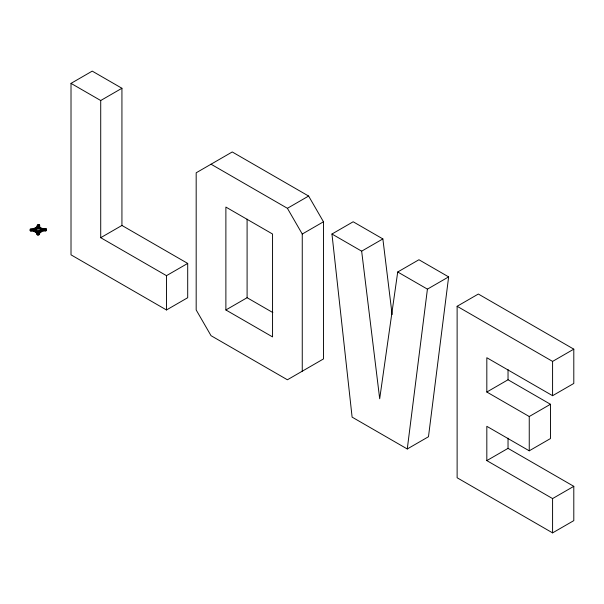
<?xml version="1.0" encoding="UTF-8"?>
<svg xmlns="http://www.w3.org/2000/svg" width="604" height="604" viewBox="0 0 604 604"><rect width="100%" height="100%" fill="white"/><g stroke="black" fill="none" stroke-linecap="round" stroke-linejoin="round"><path stroke-width="0.91" d="M331.958 234.02L352.109 417.13L407.27 448.976L427.421 289.135L448.636 276.889L418.934 259.743L397.719 271.989L379.69 398.761L361.653 251.166L331.958 234.02L353.166 221.774L382.868 238.92L392.117 314.586M448.636 276.889L428.478 436.73L407.27 448.976M37.825 226.908C38.92 228.191 39.894 224.884 38.301 225.058C37.169 225.662 38.18 226.236 38.95 226.213M38.996 225.337C39.351 226.523 37.138 226.44 37.893 225.269M37.637 233.001C39.411 231.8 38.294 235.077 37.637 233.001C36.678 234.073 39.721 234.193 38.769 232.985M34.73 230.207L37.04 231.332L34.73 230.207A1.049 0.604 0 0 0 32.941 230.139M37.003 227.799C35.621 226.002 32.963 231.241 37.003 227.799L37.003 228.773L35.266 229.777M37.003 228.773L36.474 227.489M41.593 230.449C40.415 228.614 37.456 233.922 41.593 230.449L41.472 231.121M38.324 232.2L37.961 232.185M45.745 230.464L43.926 230.486M46.508 229.022L45.776 229.958A6.146 3.549 0 0 0 39.343 233.673L38.641 234.073L37.048 233.665A5.889 3.397 0 0 0 30.895 230.116L30.2 229.203L30.91 228.788A6.176 3.564 0 0 0 37.357 225.066L38.075 224.65L39.66 225.058A5.013 2.892 0 0 0 40.951 227.859A5.013 2.892 0 0 0 45.813 228.606L46.516 229.014L46.516 230.509L45.776 230.939A6.146 3.549 0 0 0 39.343 234.646L37.758 235.054L37.048 234.646A5.889 3.397 0 0 0 30.895 231.098L30.2 230.69L30.2 229.203M46.508 230.003L46.516 230.509M30.208 230.69L30.2 230.177M37.758 234.073L37.758 235.054M71.015 83.375L92.231 71.121L121.933 88.267L121.933 225.451L187.701 263.419L187.701 297.712L166.485 309.965L71.015 254.843L71.015 83.375L100.717 100.521L121.933 88.267M37.365 226.296A6.176 3.564 0 0 0 37.357 226.047L38.075 225.632M41.012 231.762L39.524 232.449M100.717 100.521L100.717 237.697L121.933 225.451M100.717 237.697L166.485 275.666L187.701 263.419M211.03 164.205L287.406 208.304L308.621 196.051L323.472 221.789L323.472 358.942L287.406 379.78L211.03 335.681L196.179 309.95L196.179 172.797L232.246 151.959L308.621 196.051M302.257 371.196L302.257 234.035L323.472 221.789M225.881 309.965L272.555 336.911L272.555 234.02L225.881 207.074L225.881 309.965L247.096 297.712L272.849 312.578M361.653 251.166L382.868 238.92M457.122 306.288L478.338 294.035L573.8 349.157L573.8 383.449L552.584 395.696L486.824 357.727L486.824 392.026L529.247 416.518L550.463 404.272L550.463 438.564L529.247 450.811L486.824 426.318L486.824 460.61L552.584 498.579L573.8 486.333L573.8 520.625L552.584 532.879L457.122 477.764L457.122 306.288L552.584 361.403L573.8 349.157M486.824 392.026L508.032 379.773L550.463 404.272M486.824 460.61L508.032 448.364L573.8 486.333M39.524 228.448C37.433 225.473 44.666 231.204 39.856 227.489M44.356 229.029C42.62 230.426 48.403 228.939 44.356 229.029L44.356 230.003M36.55 232.449L35.311 231.762M397.719 271.989L427.421 289.135M36.421 231.793L35.266 231.121L35.266 230.139M287.406 208.304L302.257 234.035M552.584 361.403L552.584 395.696M552.584 498.579L552.584 532.879M529.247 416.518L529.247 450.811M508.032 369.58L508.032 379.773M508.032 438.172L508.032 448.364M247.096 219.146L247.096 297.712M166.485 275.666L166.485 309.965M45.776 229.958L45.776 230.939M45.315 228.992L45.315 229.973M41.064 230.139L41.064 231.121M39.66 225.058L39.66 226.039A5.013 2.892 0 0 0 39.486 226.787M39.343 233.673L39.343 234.646M38.958 224.65L38.958 225.632M38.641 234.073L38.641 235.054M37.357 225.066L37.357 226.047M37.048 233.665L37.048 234.646M30.895 230.116L30.895 231.098M37.199 227.028A6.176 3.564 0 0 1 36.95 227.497M36.119 228.357A6.176 3.564 0 0 1 35.847 228.546M35.613 230.449A2.552 1.472 0 0 1 38.165 228.976L38.135 228.924A2.552 1.472 0 0 1 40.717 230.449M38.309 233.552A1.049 0.604 0 0 1 37.773 233.506M37.138 233.023A1.049 0.604 0 0 1 38.044 232.344A1.049 0.604 0 0 1 39.222 232.872M34.118 231.038A1.049 0.604 0 0 1 33.575 231.03M37.199 228.04A1.049 0.604 0 0 1 38.248 227.353A1.049 0.604 0 0 1 39.283 228.04M41.434 230.411A1.049 0.604 0 0 1 42.491 229.807A1.049 0.604 0 0 1 43.533 230.411M43.209 229.596A5.013 2.892 0 0 1 41.993 229.301M30.88 229.422L32.51 229.452L30.887 229.384M35.07 229.444L35.123 229.399M37.954 227.784L38.362 227.829L37.954 227.784M37.954 231.113L38.362 231.158L37.977 231.083M40.838 229.444L40.891 229.399M41.955 229.958A1.049 0.604 0 0 0 43.533 229.437A1.049 0.604 0 0 0 41.963 228.908A1.049 0.604 0 0 0 41.955 229.958M37.712 227.504A1.049 0.604 0 0 0 39.29 226.983A1.049 0.604 0 0 0 37.72 226.455A1.049 0.604 0 0 0 37.712 227.504M33.318 229.988A1.049 0.604 0 0 0 34.904 229.475A1.049 0.604 0 0 0 33.333 228.939A1.049 0.604 0 0 0 33.318 229.988M36.61 230.637A2.552 1.472 0 0 0 40.694 229.663A2.552 1.472 0 0 0 37.191 228.108A2.552 1.472 0 0 0 36.61 230.637M37.652 232.487A1.049 0.604 0 0 0 39.23 231.966A1.049 0.604 0 0 0 37.659 231.438A1.049 0.604 0 0 0 37.652 232.487"/></g></svg>
